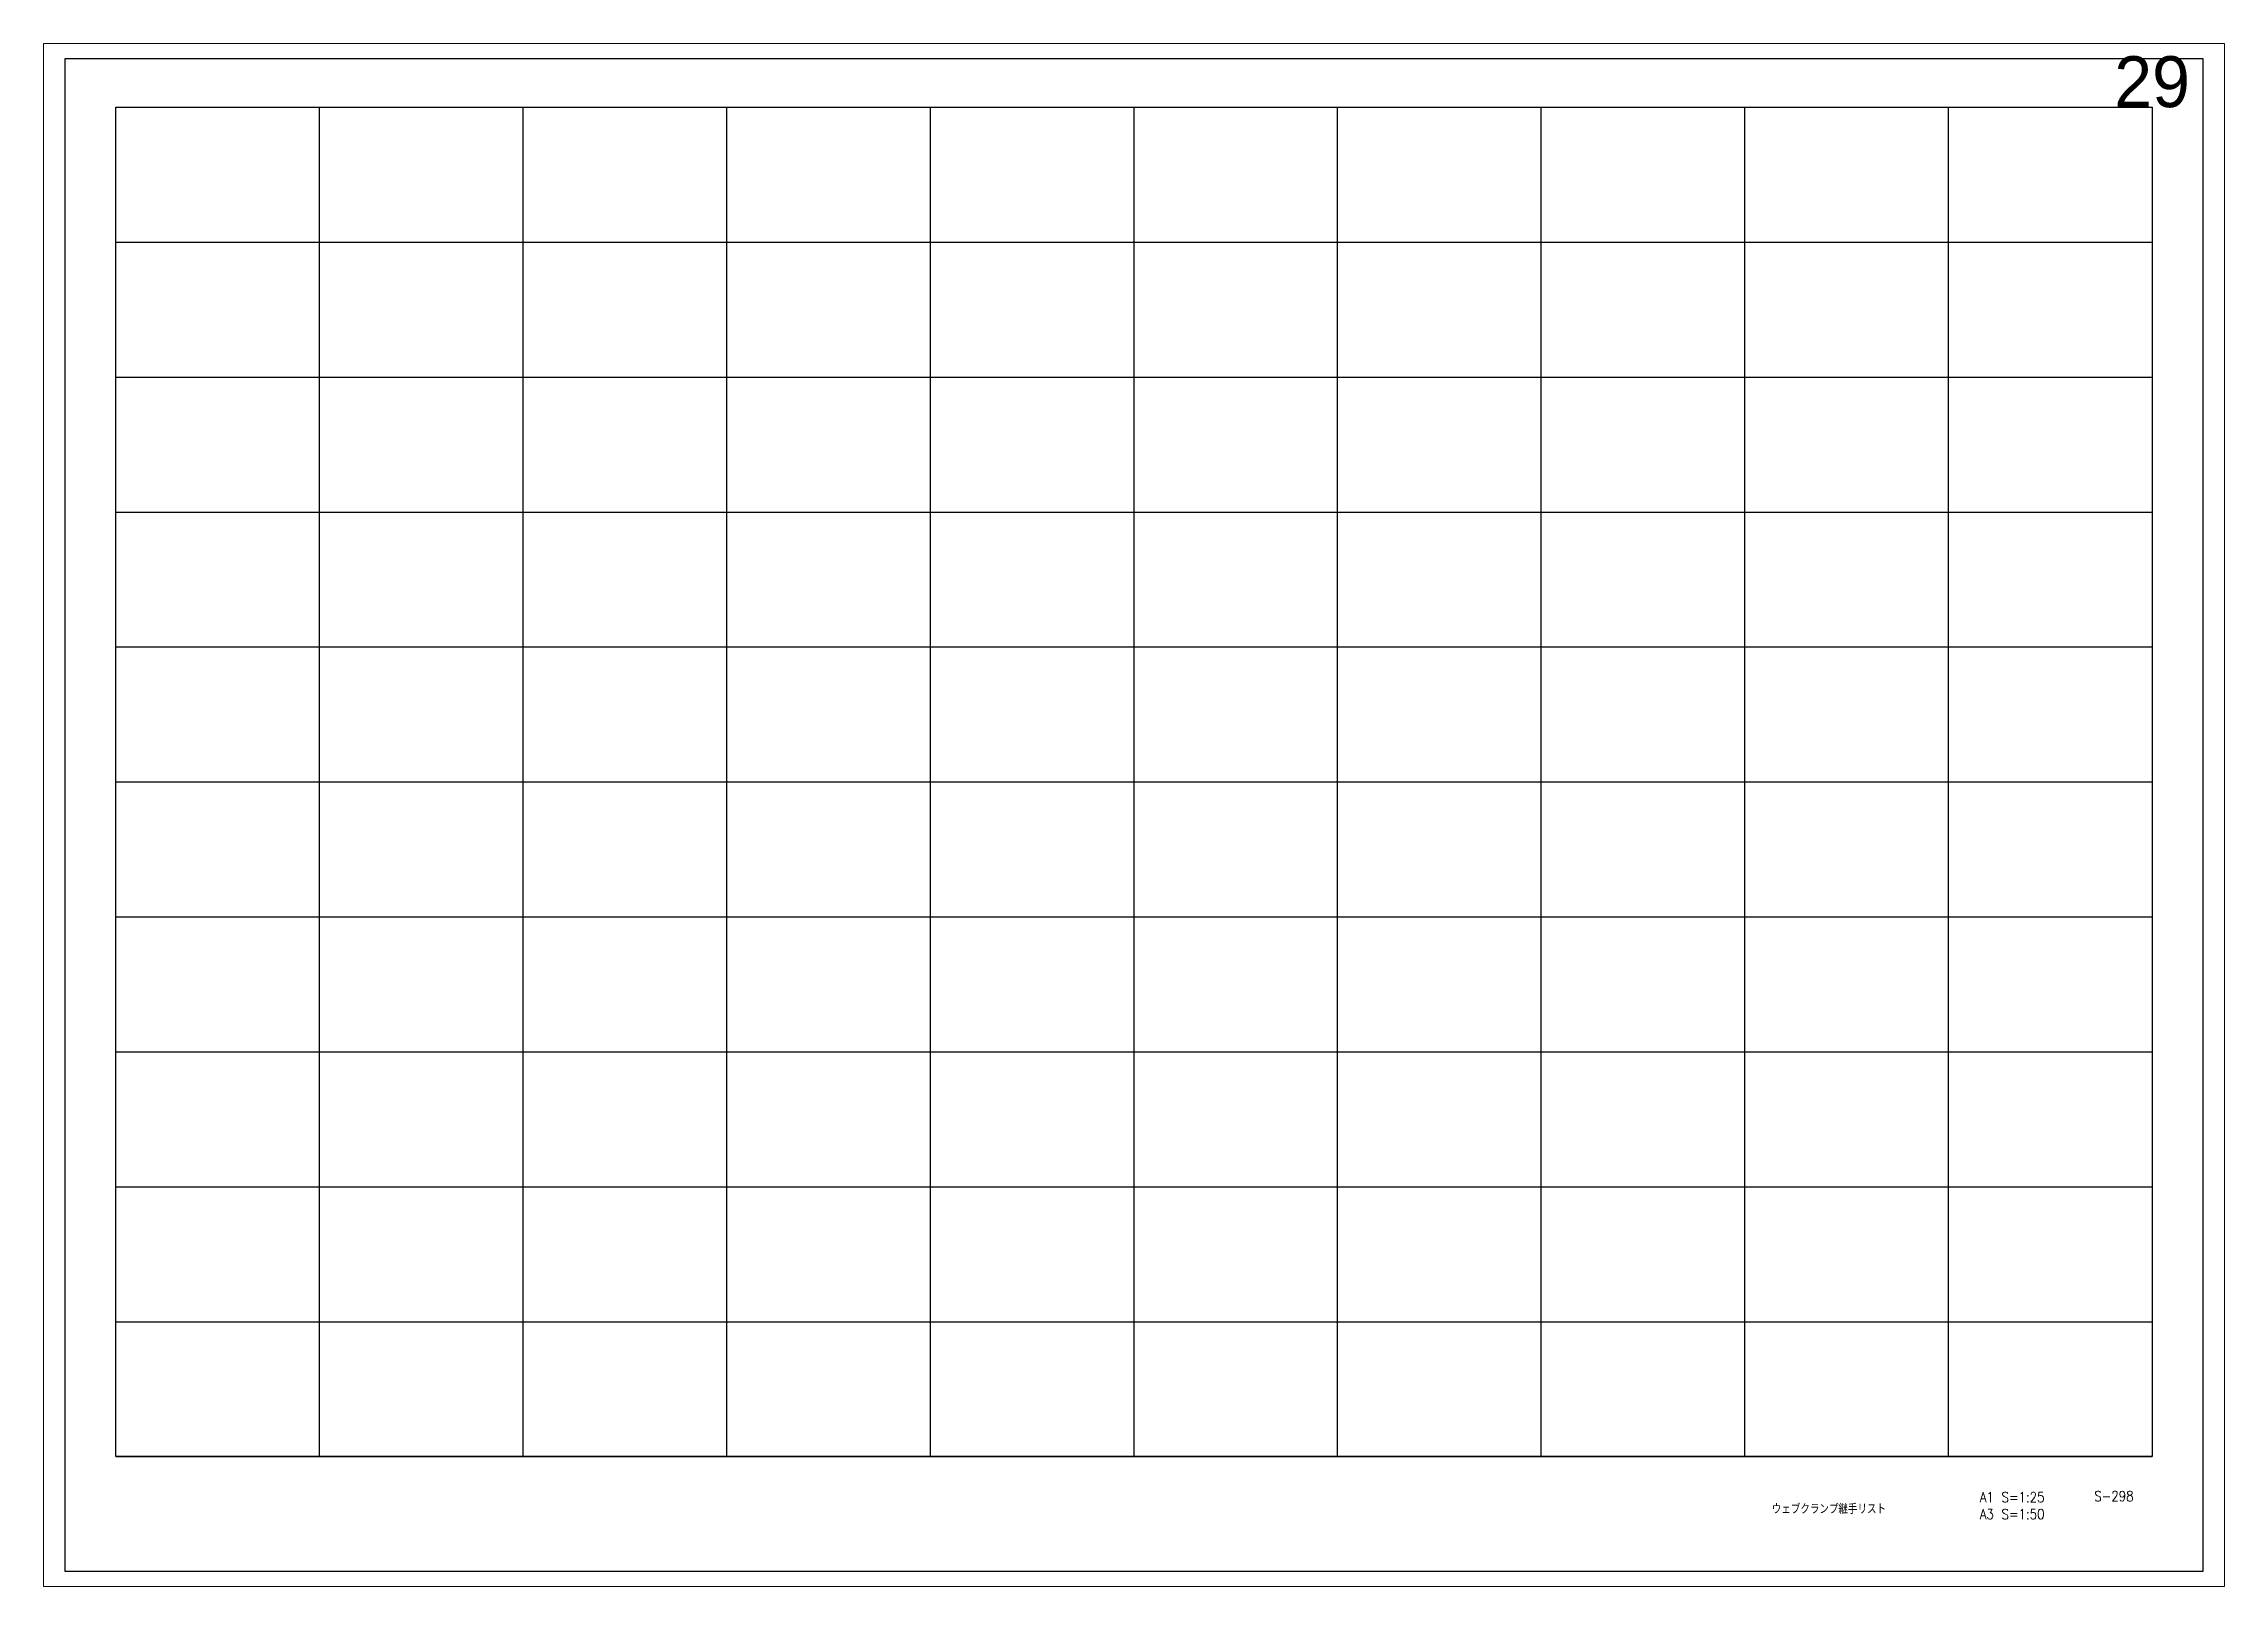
# Paper-space layout '39' of a CAD drawing. Extents: x -23 to 863, y -16 to 610.
# The model-space entities are those that its viewports show. They can reach past a viewport. Long polylines and large blocks are cut down to what shows.
import ezdxf
from ezdxf.enums import TextEntityAlignment as Align

# ---------------------------------------------------------------- set-up
doc = ezdxf.new("R2010")
doc.units = 0
doc.header["$MEASUREMENT"] = 0
doc.layers.get('Defpoints').update_dxf_attribs({"color": 251, "linetype": 'CONTINUOUS'})
doc.layers.add('99_レイアウト枠', color=251, linetype='CONTINUOUS', plot=False)
doc.layers.add('99_頁番号', color=6, linetype='CONTINUOUS')
doc.styles.add('DRACAD', font='txt', dxfattribs={"width": 0.85, "bigfont": 'extfont2'})
doc.styles.get("Standard").update_dxf_attribs({"font": 'Osaka.ttc'})

msp = doc.modelspace()

# ---------------------------------------------------------------- linework, layer by layer
at = {"layer": '99_レイアウト枠'}
for p, q in [((1086000, -1796700), (1086000, -1637700)), ((1110000, -1796700), (1110000, -1637700)), ((1134000, -1796700), (1134000, -1637700)), ((1158000, -1796700), (1158000, -1637700)), ((1182000, -1796700), (1182000, -1637700)), ((1206000, -1796700), (1206000, -1637700)), ((1230000, -1796700), (1230000, -1637700)), ((1254000, -1796700), (1254000, -1637700)), ((1278000, -1796700), (1278000, -1637700)), ((1302000, -1796700), (1302000, -1637700)), ((1086000, -1653600), (1326000, -1653600)), ((1086000, -1669500), (1326000, -1669500)), ((1086000, -1685400), (1326000, -1685400)), ((1086000, -1701300), (1326000, -1701300)), ((1086000, -1717200), (1326000, -1717200)), ((1086000, -1733100), (1326000, -1733100)), ((1086000, -1749000), (1326000, -1749000)), ((1086000, -1764900), (1326000, -1764900)), ((1086000, -1780800), (1326000, -1780800)), ((1086000, -1796700), (1326000, -1796700))]:
    msp.add_line(p, q, dxfattribs=at)
for points in [[(1080000, -1810200), (1332000, -1810200), (1332000, -1632000), (1080000, -1632000)], [(1086000, -1637700), (1326000, -1637700), (1326000, -1796700), (1086000, -1796700)]]:
    msp.add_lwpolyline(points, close=True, dxfattribs=at)

# ---------------------------------------------------------------- texts
msp.add_text('29', height=6000, dxfattribs=at).set_placement((1326000, -1637700), align=Align.CENTER)
at = {"layer": '99_頁番号', "char_height": 1200, "attachment_point": 5, "style": 'DRACAD'}
for s, insert in [('A1 S=1:25^JA3 S=1:50', (1309500, -1802473)), ('{S-298}', (1321500, -1801350)), ('{  ウェブクランプ継手リスト  }', (1287000, -1802850))]:
    msp.add_mtext(s, dxfattribs=dict(at, insert=insert))

psp = doc.layouts.new('39')

# ---------------------------------------------------------------- viewports
at = {"layer": 'Defpoints'}
psp.add_viewport(center=(420, 297), size=(885.46, 626.16), view_center_point=(1206000, -1721100), view_height=181768.8831, dxfattribs=at)

doc.saveas('drawing.dxf')
